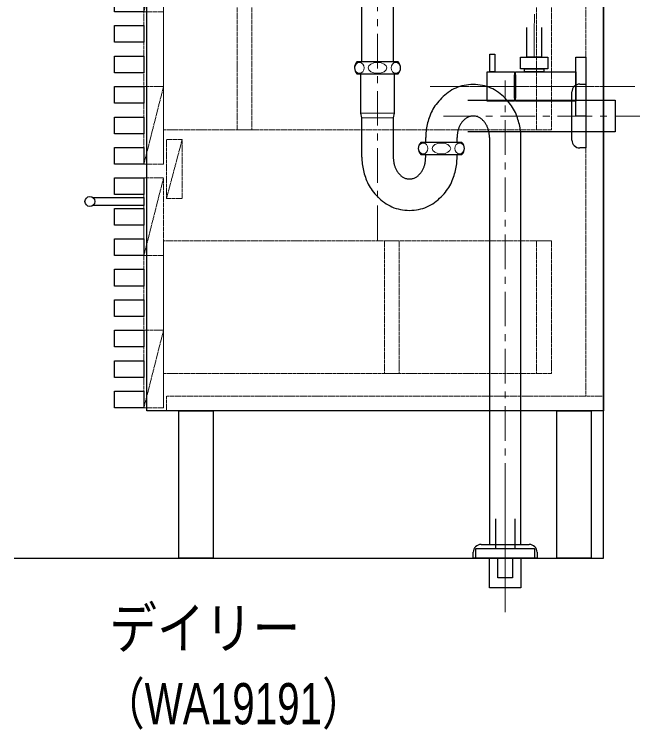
# Model space of a CAD drawing. Units: millimetres, scale not verified. Extents: x -6062 to 6062, y -3045 to 3045.
# Drawn here: x -2588 to -1950, y 1085 to 1814 of the extents above; entities that cross this region are included whole.
import ezdxf
from ezdxf.enums import TextEntityAlignment as Align

# ---------------------------------------------------------------- set-up
doc = ezdxf.new("R2010")
doc.units = ezdxf.units.MM
doc.header["$LTSCALE"] = 20
doc.linetypes.add('USER1', pattern=[2.91, 1.76, -0.4, 0.35, -0.4])
doc.linetypes.add('USER2', pattern=[1.11, 0.71, -0.4])
for name, color, linetype, lineweight in [('0-0_1図面枠', 7, 'Continuous', 20), ('0-1_5ボウル・キャビネット', 7, 'Continuous', 15), ('0-5_4給排水', 7, 'Continuous', 30)]:
    doc.layers.add(name, color=color, linetype=linetype, lineweight=lineweight)
doc.styles.add('ＭＳ Ｐゴシック', font='')
doc.styles.get('ＭＳ Ｐゴシック').set_extended_font_data('MS PGothic')

# ---------------------------------------------------------------- blocks, each defined once
blk = doc.blocks.new('グループ-6')
at = {"layer": '0-1_5ボウル・キャビネット', "linetype": 'USER1'}
for p, q in [((-12960, 37900), (-13360, 36320)), ((-12500, 38000), (-12900, 37000)), ((-12960, 34800), (-13360, 33220)), ((-12900, 32520), (-12580, 33720)), ((-12960, 32940), (-13360, 31360)), ((-12960, 29840), (-13360, 28260))]:
    blk.add_line(p, q, dxfattribs=at)
at = {"layer": '0-1_5ボウル・キャビネット', "linetype": 'USER2'}
blk.add_line((-4360, 38000), (-4360, 28500), dxfattribs=at)
at = {"layer": '0-1_5ボウル・キャビネット', "lineweight": 30}
for points in [[(-14000, 39000), (-4000, 39000), (-4000, 38000), (-14000, 38000)], [(-13960, 37900), (-13360, 37900), (-13360, 37560), (-13960, 37560)], [(-13300, 38000), (-4000, 38000), (-4000, 28200), (-13300, 28200)], [(-13960, 37280), (-13360, 37280), (-13360, 36940), (-13960, 36940)], [(-13960, 36660), (-13360, 36660), (-13360, 36320), (-13960, 36320)], [(-13960, 36040), (-13360, 36040), (-13360, 35700), (-13960, 35700)], [(-13960, 35420), (-13360, 35420), (-13360, 35080), (-13960, 35080)], [(-13960, 34800), (-13360, 34800), (-13360, 34460), (-13960, 34460)], [(-13960, 34180), (-13360, 34180), (-13360, 33840), (-13960, 33840)], [(-13960, 33560), (-13360, 33560), (-13360, 33220), (-13960, 33220)], [(-13960, 32940), (-13360, 32940), (-13360, 32600), (-13960, 32600)], [(-13960, 32320), (-13360, 32320), (-13360, 31980), (-13960, 31980)], [(-13960, 31700), (-13360, 31700), (-13360, 31360), (-13960, 31360)], [(-13960, 31080), (-13360, 31080), (-13360, 30740), (-13960, 30740)], [(-13960, 30460), (-13360, 30460), (-13360, 30120), (-13960, 30120)], [(-13960, 29840), (-13360, 29840), (-13360, 29500), (-13960, 29500)], [(-13960, 29220), (-13360, 29220), (-13360, 28880), (-13960, 28880)], [(-13960, 28600), (-13360, 28600), (-13360, 28260), (-13960, 28260)], [(-12650, 28200), (-11950, 28200), (-11950, 25200), (-12650, 25200)], [(-4950, 28200), (-4250, 28200), (-4250, 25200), (-4950, 25200)]]:
    blk.add_lwpolyline(points, close=True, dxfattribs=at)
at = {"layer": '0-1_5ボウル・キャビネット', "linetype": 'USER2'}
for points in [[(-13360, 37900), (-12960, 37900), (-12960, 33220), (-13360, 33220)], [(-13360, 37900), (-12960, 37900), (-12960, 36320), (-13360, 36320)], [(-12900, 38000), (-12500, 38000), (-12500, 37000), (-12900, 37000)], [(-12960, 36620), (-5060, 36620), (-5060, 33920), (-12960, 33920)], [(-11460, 36620), (-11160, 36620), (-11160, 33920), (-11460, 33920)], [(-5360, 36620), (-5060, 36620), (-5060, 33920), (-5360, 33920)], [(-13360, 34800), (-12960, 34800), (-12960, 33220), (-13360, 33220)], [(-12900, 33720), (-12580, 33720), (-12580, 32520), (-12900, 32520)], [(-13360, 32940), (-12960, 32940), (-12960, 28260), (-13360, 28260)], [(-13360, 32940), (-12960, 32940), (-12960, 31360), (-13360, 31360)], [(-12960, 31660), (-5060, 31660), (-5060, 28960), (-12960, 28960)], [(-8460, 31660), (-8160, 31660), (-8160, 28960), (-8460, 28960)], [(-5360, 31660), (-5060, 31660), (-5060, 28960), (-5360, 28960)], [(-13360, 29840), (-12960, 29840), (-12960, 28260), (-13360, 28260)]]:
    blk.add_lwpolyline(points, close=True, dxfattribs=at)
at = {"layer": '0-1_5ボウル・キャビネット', "lineweight": 30}
for points in [[(-14400, 37500), (-13360, 37500), (-13360, 37340), (-14400, 37340)], [(-14400, 32540), (-13360, 32540), (-13360, 32380), (-14400, 32380)]]:
    blk.add_lwpolyline(points, dxfattribs=at)
at = {"layer": '0-1_5ボウル・キャビネット', "linetype": 'USER2'}
blk.add_lwpolyline([(-4000, 28500), (-12900, 28500), (-12900, 28200)], dxfattribs=at)
at = {"layer": '0-1_5ボウル・キャビネット', "lineweight": 30}
for centre in [(-14460, 37420), (-14460, 32460)]:
    blk.add_circle(centre, 100, dxfattribs=at)
blk = doc.blocks.new('グループ-7')
at = {"layer": '0-1_5ボウル・キャビネット', "lineweight": 30}
blk.add_lwpolyline([(-16000, 25200), (-4000, 25200), (-4000, 45200)], dxfattribs=at)
at = {"layer": '0-1_5ボウル・キャビネット'}
blk.add_blockref('グループ-6', (0, 0), dxfattribs=at)
blk = doc.blocks.new('止水栓_側面-2')
at = {"layer": '0-5_4給排水', "linetype": 'USER1', "lineweight": 15}
blk.add_line((-3010, 0), (1000, 0), dxfattribs=at)
at = {"layer": '0-5_4給排水'}
blk.add_lwpolyline([(-900, 1200), (-900, 600), (-1200, 600), (-1200, 1200)], dxfattribs=at)
for points in [[(-1950, 660), (-1850, 660), (-1850, 300), (-1950, 300)], [(-1330, 600), (-770, 600), (-770, 360), (-1330, 360)], [(-200, 600), (0, 600), (0, -600), (-200, -600)], [(-1450, -300), (-2010, -300), (-2010, 300), (-1450, 300)], [(-1430, 298), (-200, 298), (-200, -298), (-1430, -298)], [(-1250, 360), (-850, 360), (-850, 298), (-1250, 298)], [(-1450, 240), (-1430, 240), (-1430, -240), (-1450, -240)]]:
    blk.add_lwpolyline(points, close=True, dxfattribs=at)

msp = doc.modelspace()

# ---------------------------------------------------------------- linework, layer by layer
at = {"layer": '0-5_4給排水', "linetype": 'USER1', "lineweight": 15}
for p, q in [((-2217.5, 2201), (-2217.5, 1576)), ((-2087.5, 1205), (-2087.5, 1746)), ((-2164, 1740), (-1955.5, 1740)), ((-2150.5, 1710), (-1950.5, 1710)), ((-2087.5, 1325), (-2087.5, 1215))]:
    msp.add_line(p, q, dxfattribs=at)
at = {"layer": '0-5_4給排水'}
for p, q in [((-2196.51, 1765), (-2238.49, 1765)), ((-2238.46, 1753), (-2196.54, 1753)), ((-2019.5, 1685.5), (-2019.5, 1734.5)), ((-2131.51, 1683), (-2173.49, 1683)), ((-2168.5, 1683), (-2168.5, 1688)), ((-2136.5, 1683), (-2136.5, 1688)), ((-2173.46, 1671), (-2131.54, 1671)), ((-2168.5, 1668), (-2168.5, 1671)), ((-2136.5, 1668), (-2136.5, 1671)), ((-2120, 1264.67), (-2120, 1266))]:
    msp.add_line(p, q, dxfattribs=at)
at = {"layer": '0-5_4給排水', "lineweight": 15}
for p, q in [((-2200.5, 1713), (-2234.5, 1713)), ((-2233.5, 1708), (-2201.5, 1708))]:
    msp.add_line(p, q, dxfattribs=at)
at = {"layer": '0-5_4給排水'}
for points in [[(-2233.5, 1833), (-2201.5, 1833), (-2201.5, 1765), (-2233.5, 1765)], [(-2015.5, 1770), (-2005.5, 1770), (-2005.5, 1710), (-2015.5, 1710)], [(-2117.5, 1270), (-2057.5, 1270), (-2057.5, 1260), (-2117.5, 1260)], [(-2103.5, 1260), (-2071.5, 1260), (-2071.5, 1230), (-2103.5, 1230)], [(-2095, 1260), (-2080, 1260), (-2080, 1240), (-2095, 1240)]]:
    msp.add_lwpolyline(points, close=True, dxfattribs=at)
at = {"layer": '0-5_4給排水', "linetype": 'USER1', "lineweight": 15}
msp.add_lwpolyline([(-2058, 1770), (-2058.02, 1795.3), (-2057.82, 1813.51)], dxfattribs=at)
at = {"layer": '0-5_4給排水'}
for points in [[(-2233.5, 1668), (-2233.5, 1708), (-2234.5, 1713), (-2234.5, 1753), (-2200.5, 1753), (-2200.5, 1713), (-2201.5, 1708), (-2201.5, 1668)], [(-2117.6, 1741.94), (-2120, 1742), (-2122.4, 1741.94), (-2124.75, 1741.78), (-2127.05, 1741.5), (-2129.3, 1741.12), (-2131.5, 1740.62), (-2133.66, 1740.01), (-2135.76, 1739.29), (-2137.81, 1738.47), (-2139.82, 1737.53), (-2141.77, 1736.48), (-2143.67, 1735.32), (-2145.53, 1734.05), (-2147.33, 1732.67), (-2149.08, 1731.2), (-2150.75, 1729.7), (-2152.33, 1728.18), (-2153.84, 1726.63), (-2155.25, 1725.07), (-2156.59, 1723.48), (-2157.84, 1721.87), (-2159.02, 1720.24), (-2160.1, 1718.59), (-2161.11, 1716.91), (-2162.03, 1715.22), (-2162.87, 1713.5), (-2163.63, 1711.76), (-2164.31, 1709.99), (-2164.93, 1708.24), (-2165.5, 1706.49), (-2166.02, 1704.75), (-2166.49, 1703.03), (-2166.91, 1701.31), (-2167.28, 1699.61), (-2167.61, 1697.92), (-2167.88, 1696.24), (-2168.1, 1694.57), (-2168.28, 1692.91), (-2168.4, 1691.26)], [(-2071.5, 1688), (-2071.52, 1689.63), (-2071.6, 1691.26), (-2071.72, 1692.91), (-2071.9, 1694.57), (-2072.12, 1696.24), (-2072.39, 1697.92), (-2072.72, 1699.61), (-2073.09, 1701.31), (-2073.51, 1703.03), (-2073.98, 1704.75), (-2074.5, 1706.49), (-2075.07, 1708.24), (-2075.69, 1709.99), (-2076.37, 1711.76), (-2077.13, 1713.5), (-2077.97, 1715.22), (-2078.89, 1716.91), (-2079.9, 1718.59), (-2080.98, 1720.24), (-2082.16, 1721.87), (-2083.41, 1723.48), (-2084.75, 1725.07), (-2086.16, 1726.63), (-2087.67, 1728.18), (-2089.25, 1729.7), (-2090.92, 1731.2), (-2092.67, 1732.67), (-2094.47, 1734.05), (-2096.33, 1735.32), (-2098.23, 1736.48), (-2100.18, 1737.53), (-2102.19, 1738.47), (-2104.24, 1739.29), (-2106.34, 1740.01), (-2108.5, 1740.62), (-2110.7, 1741.12), (-2112.95, 1741.5), (-2115.25, 1741.78), (-2117.6, 1741.94)], [(-2011.5, 1742.5), (-2005.5, 1742.5), (-2005.5, 1677.5), (-2011.5, 1677.5)], [(-2125.5, 1726), (-1975.5, 1726), (-1975.5, 1694), (-2125.5, 1694)], [(-2119.18, 1709.98), (-2120, 1710), (-2120.82, 1709.98), (-2121.62, 1709.91), (-2122.4, 1709.8), (-2123.16, 1709.64), (-2123.91, 1709.44), (-2124.65, 1709.19), (-2125.36, 1708.9), (-2126.06, 1708.56), (-2126.74, 1708.18), (-2127.41, 1707.75), (-2128.05, 1707.28), (-2128.68, 1706.76), (-2129.3, 1706.2), (-2129.89, 1705.6), (-2130.46, 1704.99), (-2131, 1704.37), (-2131.51, 1703.74), (-2131.99, 1703.1), (-2132.45, 1702.46), (-2132.87, 1701.8), (-2133.27, 1701.14), (-2133.64, 1700.46), (-2133.99, 1699.78), (-2134.3, 1699.09), (-2134.59, 1698.39), (-2134.84, 1697.68), (-2135.07, 1696.96), (-2135.28, 1696.24), (-2135.48, 1695.53), (-2135.66, 1694.82), (-2135.82, 1694.12), (-2135.96, 1693.42), (-2136.09, 1692.73), (-2136.2, 1692.04), (-2136.29, 1691.36), (-2136.36, 1690.68), (-2136.42, 1690), (-2136.47, 1689.33)], [(-2103.5, 1688), (-2103.51, 1688.66), (-2103.53, 1689.33), (-2103.58, 1690), (-2103.63, 1690.68), (-2103.71, 1691.36), (-2103.8, 1692.04), (-2103.91, 1692.73), (-2104.04, 1693.42), (-2104.18, 1694.12), (-2104.34, 1694.82), (-2104.52, 1695.53), (-2104.71, 1696.24), (-2104.93, 1696.96), (-2105.16, 1697.68), (-2105.41, 1698.39), (-2105.7, 1699.09), (-2106.01, 1699.78), (-2106.36, 1700.46), (-2106.73, 1701.14), (-2107.12, 1701.8), (-2107.55, 1702.46), (-2108.01, 1703.1), (-2108.49, 1703.74), (-2109, 1704.37), (-2109.54, 1704.99), (-2110.11, 1705.6), (-2110.7, 1706.2), (-2111.31, 1706.76), (-2111.95, 1707.28), (-2112.59, 1707.75), (-2113.26, 1708.18), (-2113.94, 1708.56), (-2114.64, 1708.9), (-2115.35, 1709.19), (-2116.09, 1709.44), (-2116.83, 1709.64), (-2117.6, 1709.8), (-2118.38, 1709.91), (-2119.18, 1709.98)], [(-2168.4, 1691.26), (-2168.48, 1689.63), (-2168.5, 1688), (-2168.5, 1688)], [(-2136.47, 1689.33), (-2136.49, 1688.66), (-2136.5, 1688), (-2136.5, 1688)], [(-2103.5, 1688), (-2103.5, 1274), (-2071.5, 1274), (-2071.5, 1688)], [(-2233.5, 1668), (-2233.48, 1666.37), (-2233.4, 1664.74), (-2233.28, 1663.09), (-2233.1, 1661.43), (-2232.88, 1659.76), (-2232.61, 1658.08), (-2232.28, 1656.39), (-2231.91, 1654.69), (-2231.49, 1652.97), (-2231.02, 1651.25), (-2230.5, 1649.51), (-2229.93, 1647.76), (-2229.31, 1646.01), (-2228.63, 1644.24), (-2227.87, 1642.5), (-2227.03, 1640.78), (-2226.11, 1639.09), (-2225.1, 1637.41), (-2224.02, 1635.76), (-2222.84, 1634.13), (-2221.59, 1632.52), (-2220.25, 1630.93), (-2218.84, 1629.37), (-2217.33, 1627.82), (-2215.75, 1626.3), (-2214.08, 1624.8), (-2212.33, 1623.33), (-2210.53, 1621.95), (-2208.67, 1620.68), (-2206.77, 1619.52), (-2204.82, 1618.47), (-2202.81, 1617.53), (-2200.76, 1616.71), (-2198.66, 1615.99), (-2196.5, 1615.38), (-2194.3, 1614.88), (-2192.05, 1614.5), (-2189.75, 1614.22), (-2187.4, 1614.06)], [(-2201.5, 1668), (-2201.49, 1667.34), (-2201.47, 1666.67), (-2201.42, 1666), (-2201.36, 1665.32), (-2201.29, 1664.64), (-2201.2, 1663.96), (-2201.09, 1663.27), (-2200.96, 1662.58), (-2200.82, 1661.88), (-2200.66, 1661.17), (-2200.48, 1660.47), (-2200.28, 1659.76), (-2200.07, 1659.04), (-2199.84, 1658.32), (-2199.59, 1657.61), (-2199.3, 1656.91), (-2198.99, 1656.22), (-2198.64, 1655.54), (-2198.27, 1654.86), (-2197.87, 1654.2), (-2197.45, 1653.54), (-2196.99, 1652.9), (-2196.51, 1652.26), (-2196, 1651.63), (-2195.46, 1651.01), (-2194.89, 1650.4), (-2194.3, 1649.8), (-2193.68, 1649.24), (-2193.05, 1648.72), (-2192.41, 1648.25), (-2191.74, 1647.82), (-2191.06, 1647.44), (-2190.36, 1647.1), (-2189.65, 1646.81), (-2188.91, 1646.56), (-2188.16, 1646.36), (-2187.4, 1646.2), (-2186.62, 1646.09), (-2185.82, 1646.02)], [(-2168.53, 1666.67), (-2168.51, 1667.34), (-2168.5, 1668)], [(-2136.6, 1664.74), (-2136.52, 1666.37), (-2136.5, 1668), (-2136.5, 1668)], [(-2187.4, 1614.06), (-2185, 1614), (-2182.6, 1614.06), (-2180.25, 1614.22), (-2177.95, 1614.5), (-2175.7, 1614.88), (-2173.5, 1615.38), (-2171.34, 1615.99), (-2169.24, 1616.71), (-2167.19, 1617.53), (-2165.18, 1618.47), (-2163.23, 1619.52), (-2161.33, 1620.68), (-2159.47, 1621.95), (-2157.67, 1623.33), (-2155.92, 1624.8), (-2154.25, 1626.3), (-2152.67, 1627.82), (-2151.16, 1629.37), (-2149.75, 1630.93), (-2148.41, 1632.52), (-2147.16, 1634.13), (-2145.98, 1635.76), (-2144.9, 1637.41), (-2143.89, 1639.09), (-2142.97, 1640.78), (-2142.13, 1642.5), (-2141.37, 1644.24), (-2140.69, 1646.01), (-2140.07, 1647.76), (-2139.5, 1649.51), (-2138.98, 1651.25), (-2138.51, 1652.97), (-2138.09, 1654.69), (-2137.72, 1656.39), (-2137.39, 1658.08), (-2137.12, 1659.76), (-2136.9, 1661.43), (-2136.72, 1663.09), (-2136.6, 1664.74)], [(-2185.82, 1646.02), (-2185, 1646), (-2184.18, 1646.02), (-2183.38, 1646.09), (-2182.6, 1646.2), (-2181.83, 1646.36), (-2181.09, 1646.56), (-2180.35, 1646.81), (-2179.64, 1647.1), (-2178.94, 1647.44), (-2178.26, 1647.82), (-2177.59, 1648.25), (-2176.95, 1648.72), (-2176.31, 1649.24), (-2175.7, 1649.8), (-2175.11, 1650.4), (-2174.54, 1651.01), (-2174, 1651.63), (-2173.49, 1652.26), (-2173.01, 1652.9), (-2172.55, 1653.54), (-2172.12, 1654.2), (-2171.73, 1654.86), (-2171.36, 1655.54), (-2171.01, 1656.22), (-2170.7, 1656.91), (-2170.41, 1657.61), (-2170.16, 1658.32), (-2169.93, 1659.04), (-2169.71, 1659.76), (-2169.52, 1660.47), (-2169.34, 1661.17), (-2169.18, 1661.88), (-2169.04, 1662.58), (-2168.91, 1663.27), (-2168.8, 1663.96), (-2168.71, 1664.64), (-2168.63, 1665.32), (-2168.58, 1666), (-2168.53, 1666.67)], [(-2097.5, 1300), (-2097.5, 1270), (-2077.5, 1270), (-2077.5, 1300)], [(-2112, 1274), (-2111.87, 1274), (-2063.12, 1274), (-2063, 1274)], [(-2055, 1266), (-2055, 1264.67), (-2055, 1260), (-2120, 1260), (-2120, 1264.67)]]:
    msp.add_lwpolyline(points, dxfattribs=at)
for centre, radius, start, end in [((-2232.58, 1759.02), 8.41, 134.66665, 180.15554), ((-2202.42, 1759.02), 8.41, 359.84446, 45.33335), ((-2232.58, 1759.02), 8.41, 180.1498, 225.63883), ((-2202.42, 1759.02), 8.41, 314.36117, 359.8502), ((-2011.5, 1734.5), 8, 90, 180), ((-2167.58, 1677.02), 8.41, 134.66665, 180.15554), ((-2137.42, 1677.02), 8.41, 359.84446, 45.33335), ((-2011.5, 1685.5), 8, 180, 270), ((-2167.58, 1677.02), 8.41, 180.1498, 225.63883), ((-2137.42, 1677.02), 8.41, 314.36117, 359.8502), ((-2112, 1266), 8, 90, 180), ((-2063, 1266), 8, 0, 90)]:
    msp.add_arc(centre, radius, start, end, dxfattribs=at)
at = {"layer": '0-5_4給排水', "lineweight": 15}
for centre, major_axis, ratio in [((-2236, 1759), (0, 5.5), 0.863636), ((-2217.5, 1759), (9.5, 0), 0.578947), ((-2199, 1759), (0, 5.5), 0.863636), ((-2171, 1677), (0, 5.5), 0.863636), ((-2152.5, 1677), (9.5, 0), 0.578947), ((-2134, 1677), (0, 5.5), 0.863636)]:
    msp.add_ellipse(centre, major_axis=major_axis, ratio=ratio, dxfattribs=at)

# ---------------------------------------------------------------- block references
at = {"layer": '0-0_1図面枠', "xscale": 0.05, "yscale": 0.05}
msp.add_blockref('止水栓_側面-2', (-2005.5, 1740), dxfattribs=at)
at = {"layer": '0-1_5ボウル・キャビネット', "xscale": 0.05, "yscale": 0.05}
msp.add_blockref('グループ-7', (-1787.5, 0), dxfattribs=at)

# ---------------------------------------------------------------- texts
at = {"layer": '0-0_1図面枠', "style": 'ＭＳ Ｐゴシック'}
for s, width, p in [('デイリー', 0.85, (-2490.79, 1155.42)), ('（WA19191）', 0.75, (-2497.59, 1078.38))]:
    msp.add_text(s, height=41.94, dxfattribs=dict(at, width=width)).set_placement(p, align=Align.BOTTOM_LEFT)

doc.saveas('drawing.dxf')
